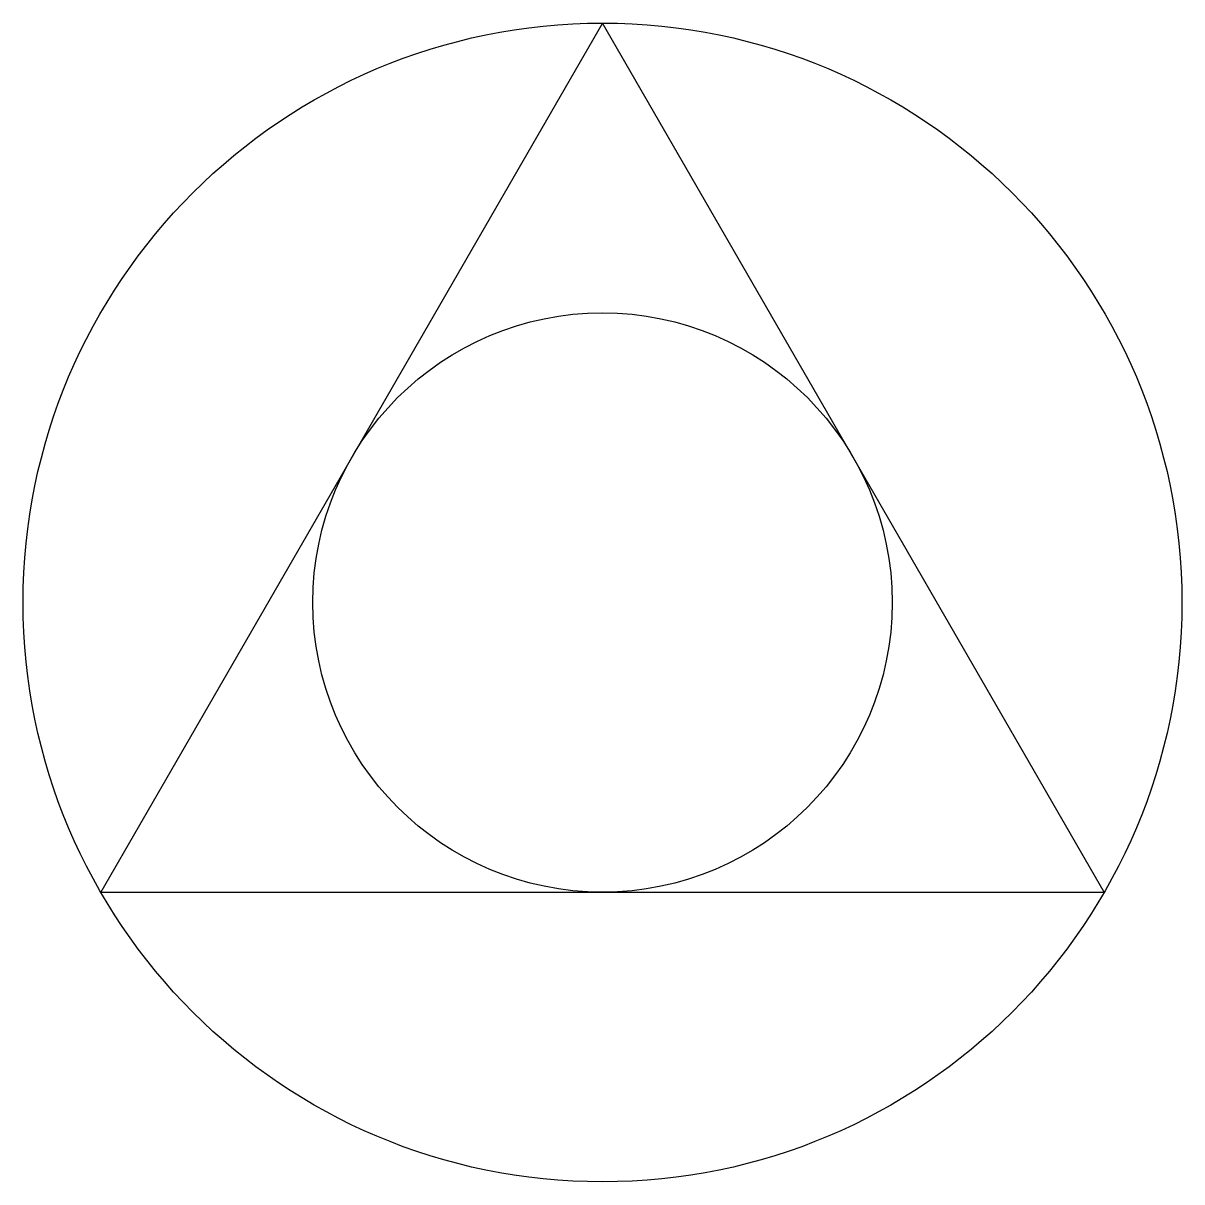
# Model space of a CAD drawing. Header units: millimetres. Extents: x 92 to 208, y 71 to 187.
import ezdxf

# ---------------------------------------------------------------- set-up
doc = ezdxf.new("R2010")
doc.units = ezdxf.units.MM

msp = doc.modelspace()

# ---------------------------------------------------------------- linework, layer by layer
for p, q in [((150, 186.6), (100, 100)), ((200, 100), (150, 186.6)), ((100, 100), (200, 100))]:
    msp.add_line(p, q)
for radius in [57.74, 28.87]:
    msp.add_circle((150, 128.87), radius)

doc.saveas('drawing.dxf')
